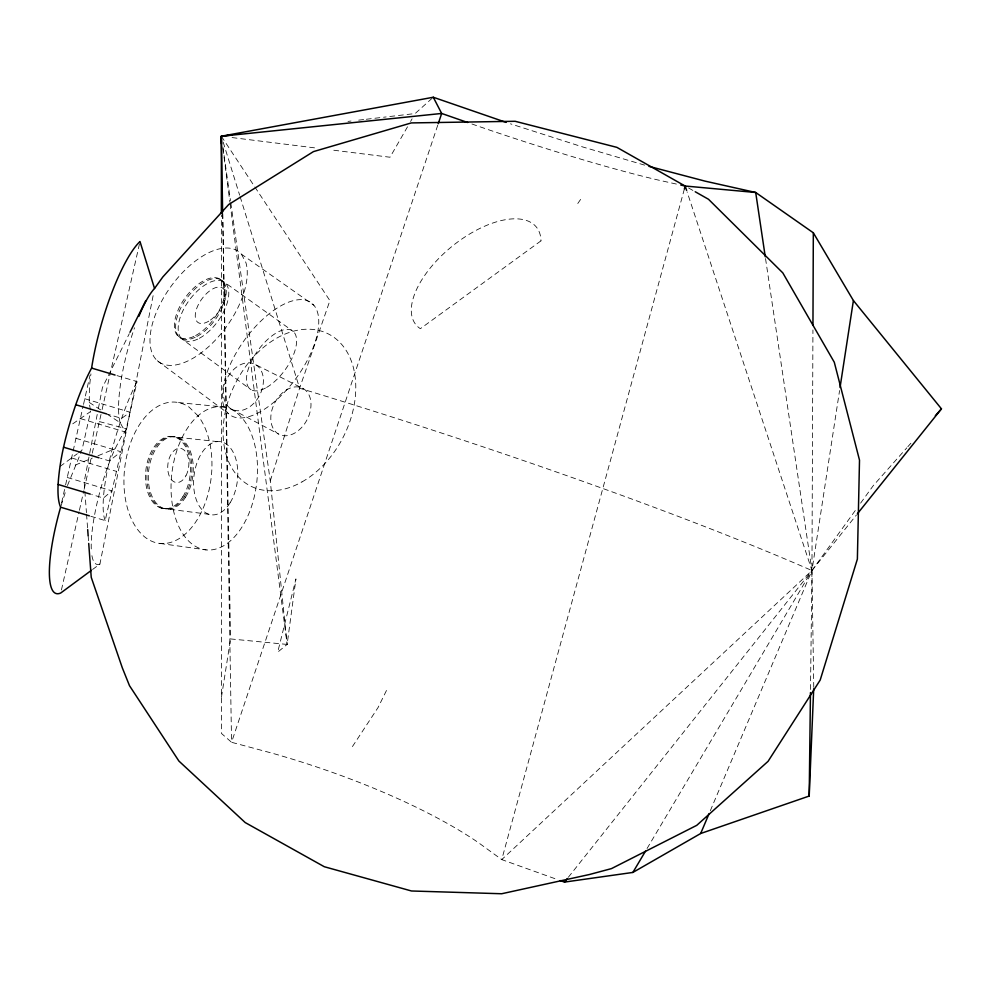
<?xml version="1.0" encoding="UTF-8"?>
<svg xmlns="http://www.w3.org/2000/svg" width="991" height="991" viewBox="0 0 991 991"><rect width="100%" height="100%" fill="white"/><g stroke="black" fill="none" stroke-linecap="round" stroke-linejoin="round"><path stroke-width="0.74" stroke-dasharray="4.96 3.72" d="M810.502 689.476L811.951 570.543L812.93 329.953M90.379 410.001L89.215 402.396L89.438 386.948L90.937 373.892M222.764 213.573L230.556 638.935L287.13 644.423L295.937 578.917L277.715 652.14L287.13 644.423L270.283 480.92L230.692 202.114M813.76 687.333L811.951 570.543L839.575 390.553M221.464 697.131L230.556 638.935M97.217 414.449L84.161 481.874L86.44 512.657M98.382 408.453L102.445 387.481L129.301 333.694M92.584 569.466L99.93 564.04L153.642 293.014M61.615 502.747L65.257 486.395M65.592 484.909L83.194 405.827M83.517 404.415L89.983 375.378M61.43 589.967L79.057 511.79M79.404 510.291L83.801 490.743M84.148 489.244L91.94 454.658M92.274 453.16L101.763 411.079M102.098 409.58L139.657 243.018M90.8 516.274L105.17 520.585L137.068 381.572L116.542 375.478M684.372 189.008L501.756 859.606L557.376 879.537M61.083 505.757L66.075 489.901M270.283 480.92L299.604 388.212L329.892 300.632L221.352 136.238M437.749 125.188L231.56 742.296L271.782 753.086A261.351 70.906 17.5 0 1 478.009 842.35L501.756 859.606L811.951 570.543L856.397 515.035M67.45 485.578L81.312 451.673M710.299 810.762L811.951 570.543L857.004 508.135M386.478 690.492L378.116 707.45L351.248 748.378M91.271 548.94A73.173 16.463 -74.5 0 1 115.08 448.75L121.051 437.204L126.712 428.892L122.921 427.74L120.208 422.723L107.301 414.263M407.524 126.786L390.008 157.235L330.214 149.79M410.571 121.484L412.095 118.833M647.061 848.507L811.951 570.543L765.498 258.304M577.778 203.502L582.076 197.308M860.609 503.143L873.232 485.677L906.827 447.833M568.351 877.246L811.951 570.543L687.122 191.895M907.855 446.681L910.902 443.237M432.15 98.27L415.142 113.544L387.679 116.752M60.017 466.501L77.323 453.717M78.475 452.875L81.919 450.323L90.602 411.525L70.014 425.709M75.217 465.076L92.299 458.077M97.998 455.749L115.08 448.75M348.002 121.398L351.049 121.051M358.68 120.146L364.787 119.44M366.311 119.254L386.143 116.938M178.529 402.581L224.932 407.128A72.033 42.675 -83.2 0 1 245.211 521.415A72.033 42.675 -83.2 0 1 172.645 506.376A72.033 42.675 -83.2 0 1 224.932 407.128M169.498 436.424L217.302 441.59M232.08 137.576L317.95 148.266M161.397 508.197L209.089 514.341M159.923 543.44L206.14 549.869M676.382 184.066L658.767 180.164A213.561 17.442 18.4 0 1 480.585 127.009L471.939 123.999M99.397 421.584L126.712 428.892M644.621 165.125L582.683 146.941L510.452 123.825M84.78 398.741L130.044 412.206L121.633 418.388L108.316 414.424M80.358 418.586L125.498 432.039M75.96 438.319L120.964 451.76L109.357 460.902L100.487 458.251M71.587 457.953L116.467 471.382M67.239 477.476L111.995 490.879L103.436 498.052L91.729 494.546M255.802 364.738A25.295 18.334 -62.6 0 1 250.76 406.025A25.295 18.334 -62.6 0 1 223.582 389.525A25.295 18.334 -62.6 0 1 255.802 364.738L303.568 388.769A25.877 18.234 -62.6 0 1 298.043 430.825A25.877 18.234 -62.6 0 1 271.051 414.349A25.877 18.234 -62.6 0 1 303.568 388.769M231.262 408.961L278.508 434.033M688.572 187.98L693.886 190.99M89.215 402.396L100.847 410.026M241.42 254.191L245.929 262.677A68.069 34.276 -54.1 0 1 188.872 360.476A68.069 34.276 -54.1 0 1 159.551 305.253A68.069 34.276 -54.1 0 1 241.42 254.191L313.85 305.228A69.221 32.096 -54.1 0 1 267.335 407.264A69.221 32.096 -54.1 0 1 230.494 363.945A69.221 32.096 -54.1 0 1 313.85 305.228M220.213 279.251L292.444 330.833M179.619 337.262L251.095 389.773M157.296 360.724L228.673 413.829M223.173 142.134L239.649 195.177M240.107 196.652L299.604 388.212A611.249 56.376 17.6 0 1 811.951 570.543M222.864 146.965L230.482 200.578M222.938 148.526L229.9 202.251M230.098 203.787L287.13 644.423M86.551 514.205L87.691 529.603M88.149 535.759L88.608 541.916M222.653 213.536L231.56 742.296L221.476 733.464L221.365 215.047M99.93 564.04A73.173 16.463 -74.5 0 1 91.729 554.427M120.208 422.723A74.536 17.12 -75.4 0 1 134.528 327.761M105.17 520.585A88.1 18.965 -73.2 0 1 137.068 381.572M540.975 240.863L420.357 328.69A77.533 38.104 -39 0 1 458.635 241.296A77.533 38.104 -39 0 1 540.975 240.863M198.324 416.146L189.17 407.19A71.079 43.505 -83.2 0 0 124.024 476.609A71.079 43.505 -83.2 0 0 183.917 535.214A71.079 43.505 -83.2 0 0 198.324 416.146M182.839 496.776A36.357 22.26 -83.2 0 0 175.271 437.167A36.357 22.26 -83.2 0 0 145.912 483.781A36.357 22.26 -83.2 0 0 182.839 496.776M184.215 496.949A36.37 22.248 -83.2 0 0 176.646 437.316A36.37 22.248 -83.2 0 0 147.312 483.955A36.37 22.248 -83.2 0 0 184.215 496.949M195.623 335.54A35.428 17.813 -54 0 0 223.334 282.807A35.428 17.813 -54 0 0 180.065 305.984A35.428 17.813 -54 0 0 195.623 335.54M196.875 336.457A35.428 17.801 -54 0 0 224.598 283.699A35.428 17.801 -54 0 0 181.341 306.913A35.428 17.801 -54 0 0 196.875 336.457M185.59 497.123A36.382 22.236 -83.2 0 0 178.033 437.465A36.382 22.236 -83.2 0 0 148.712 484.128A36.382 22.236 -83.2 0 0 185.59 497.123M185.949 475.717A17.206 10.467 -83.4 0 0 180.796 448.415A17.206 10.467 -83.4 0 0 168.136 472.125A17.206 10.467 -83.4 0 0 185.949 475.717M210.439 320.056A21.158 10.579 -54.2 0 0 223.285 288.629A21.158 10.579 -54.2 0 0 197.209 307.16A21.158 10.579 -54.2 0 0 210.439 320.056M199.364 338.278A35.453 17.764 -54 0 0 227.137 285.507A35.453 17.764 -54 0 0 183.892 308.771A35.453 17.764 -54 0 0 199.364 338.278M301.97 481.911A85.437 60.253 -62.7 0 0 339.628 342.192A85.437 60.253 -62.7 0 0 226.741 405.914A85.437 60.253 -62.7 0 0 301.97 481.911M230.147 502.697A36.853 21.827 -83.2 0 0 222.963 442.32A36.853 21.827 -83.2 0 0 193.988 489.665A36.853 21.827 -83.2 0 0 230.147 502.697M266.579 387.444A36.023 16.686 -54.1 0 0 295.318 334.215A36.023 16.686 -54.1 0 0 252.717 358.792A36.023 16.686 -54.1 0 0 266.579 387.444"/><path stroke-width="1.49" d="M812.954 325.333L813.326 232.798L755.699 192.489L705.047 181.13L648.969 166.352M560.225 880.565L564.498 882.089L632.865 872.439L700.674 833.505L809.201 796.046L810.465 692.56M809.201 796.046L813.698 688.869M91.37 570.37L60.761 592.977A93.674 21.455 -72.7 0 1 60.624 507.206A88.001 20.873 -73.2 0 1 58.097 484.45C59.869 457.173 66.905 430.503 75.762 404.724A88.001 20.873 -73.2 0 1 91.606 368.082A95.904 22.558 -73.9 0 1 139.991 241.519L154.534 288.48A74.536 17.12 -75.4 0 0 138.876 316.34M840.046 387.493L853.4 300.558L813.326 232.798M684.372 189.008L685.19 186.023L755.699 192.489L765.263 256.78M438.233 123.714L441.664 113.457L433.29 97.254L221.352 136.238L221.365 213.598M700.674 833.505L709.098 813.611M129.982 332.307L145.826 300.583M632.865 872.439L645.488 851.17M154.534 288.48L162.846 276.935L228.723 204.493L313.453 151.611L411.315 122.921L515.122 121.286L616.86 147.349L684.583 185.726M564.498 882.089L567.385 878.46M857.364 513.821L941.45 408.837L853.4 300.558M935.343 415.712L941.45 408.837M232.03 134.987L221.352 136.238L222.628 212M680.78 185.044L685.19 186.023L686.639 190.421M91.606 368.082L115.067 375.044M75.762 404.724L106.83 413.978M63.535 447.201L99.013 457.805M58.097 484.45L90.268 494.1M60.624 507.206L89.363 515.84M506.166 122.401L433.29 97.254M467.616 122.488L441.664 113.457L221.352 136.238L221.489 143.968M695.211 191.746L708.491 199.265L782.816 272.897L834.286 362.235L859.507 460.134L857.376 559.097L820.189 680.061L768.062 761.348L696.747 825.342L611.497 868.599L589.459 874.508L501.681 893.746L411.5 890.983L324.305 866.729L245.211 822.567L178.9 761.051L129.487 685.673L122.327 667.86L91.234 577.332L88.719 543.452M87.691 529.603L88.149 535.759"/></g></svg>
